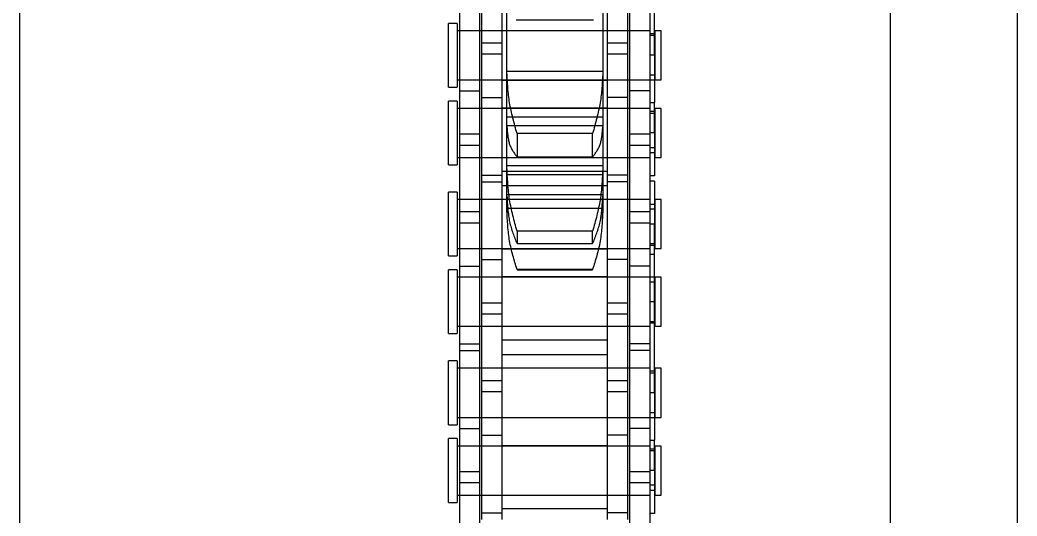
# Model space of a CAD drawing. Header units: metres. Extents: x 0 to 63075, y 0 to 44550.
# Drawn here: x 14315.1 to 14390.1, y 28457.7 to 28495 of the extents above; entities that cross this region are included whole.
import ezdxf

# ---------------------------------------------------------------- set-up
doc = ezdxf.new("R2010")
doc.units = ezdxf.units.M
doc.header["$LTSCALE"] = 75
doc.linetypes.add('HIDDEN2', pattern=[4.7625, 3.175, -1.5875])
for name, color, linetype in [('SDM', 7, 'Continuous'), ('SL4', 4, 'Continuous'), ('ST1', 7, 'HIDDEN2')]:
    doc.layers.add(name, color=color, linetype=linetype)

# ---------------------------------------------------------------- blocks, each defined once
blk = doc.blocks.new('A$Ca53c419a')
at = {"layer": 'SL4'}
for p, q in [((1009.762, 281.235), (2334.737, 281.235)), ((1009.762, 215.76), (2334.737, 215.76)), ((2334.737, 206.235), (1009.762, 206.235))]:
    blk.add_line(p, q, dxfattribs=at)
at = {"layer": 'ST1'}
for p, q in [((2058.13, 249), (2062.927, 249)), ((2058.13, 249), (2058.13, 248.342)), ((2062.927, 248.342), (2058.13, 248.342)), ((2058.683, 248.342), (2058.683, 233.843)), ((2062.373, 233.843), (2062.373, 248.342)), ((2062.927, 248.342), (2062.927, 249)), ((2063.978, 249), (2068.775, 249)), ((2063.978, 249), (2063.978, 248.342)), ((2068.775, 248.342), (2063.978, 248.342)), ((2064.531, 248.342), (2064.531, 233.843)), ((2068.221, 233.843), (2068.221, 248.342)), ((2068.775, 248.342), (2068.775, 249)), ((2070.83, 249), (2075.627, 249)), ((2070.83, 249), (2070.83, 248.342)), ((2075.627, 248.342), (2070.83, 248.342)), ((2071.383, 248.342), (2071.383, 233.843)), ((2075.073, 233.843), (2075.073, 248.342)), ((2075.627, 248.342), (2075.627, 249)), ((2076.678, 249), (2081.475, 249)), ((2076.678, 249), (2076.678, 248.342)), ((2081.475, 248.342), (2076.678, 248.342)), ((2077.231, 248.342), (2077.231, 233.843)), ((2080.921, 233.843), (2080.921, 248.342)), ((2081.475, 248.342), (2081.475, 249)), ((2083.53, 249), (2088.327, 249)), ((2083.53, 249), (2083.53, 248.342)), ((2088.327, 248.342), (2083.53, 248.342)), ((2084.083, 248.342), (2084.083, 233.843)), ((2087.773, 233.843), (2087.773, 248.342)), ((2088.327, 248.342), (2088.327, 249)), ((2089.378, 249), (2094.175, 249)), ((2089.378, 249), (2089.378, 248.342)), ((2094.175, 248.342), (2089.378, 248.342)), ((2089.931, 248.342), (2089.931, 233.843)), ((2093.621, 233.843), (2093.621, 248.342)), ((2094.175, 248.342), (2094.175, 249)), ((2050.501, 248.157), (2059.596, 248.157)), ((2058.683, 248.157), (2058.683, 246.637)), ((2059.596, 248.157), (2060.456, 248.157)), ((2059.596, 246.637), (2059.596, 248.157)), ((2060.456, 248.157), (2069.551, 248.157)), ((2060.456, 248.157), (2060.456, 246.637)), ((2062.373, 246.637), (2062.373, 248.157)), ((2063.703, 248.157), (2063.703, 246.637)), ((2064.531, 248.157), (2064.531, 246.637)), ((2068.221, 246.637), (2068.221, 248.157)), ((2069.551, 248.157), (2069.551, 246.637)), ((2069.551, 248.157), (2075.901, 248.157)), ((2070.053, 248.157), (2070.053, 246.637)), ((2071.383, 248.157), (2071.383, 246.637)), ((2075.073, 246.637), (2075.073, 248.157)), ((2075.901, 248.157), (2075.901, 246.637)), ((2075.901, 248.157), (2084.996, 248.157)), ((2077.231, 248.157), (2077.231, 246.637)), ((2079.148, 246.637), (2079.148, 248.157)), ((2080.008, 248.157), (2080.008, 246.637)), ((2080.921, 246.637), (2080.921, 248.157)), ((2084.083, 248.157), (2084.083, 246.637)), ((2084.996, 248.157), (2085.856, 248.157)), ((2084.996, 246.637), (2084.996, 248.157)), ((2085.856, 248.157), (2094.951, 248.157)), ((2085.856, 248.157), (2085.856, 246.637)), ((2087.773, 246.637), (2087.773, 248.157)), ((2089.103, 248.157), (2089.103, 246.637)), ((2089.931, 248.157), (2089.931, 246.637)), ((2093.621, 246.637), (2093.621, 248.157)), ((2050.501, 246.637), (2059.596, 246.637)), ((2056.851, 246.485), (2063.201, 246.485)), ((2057.353, 246.485), (2057.353, 244.965)), ((2058.683, 246.485), (2058.683, 244.965)), ((2059.596, 246.637), (2060.456, 246.637)), ((2060.456, 246.637), (2069.551, 246.637)), ((2062.373, 244.965), (2062.373, 246.485)), ((2063.201, 246.485), (2063.201, 244.965)), ((2063.201, 246.485), (2072.296, 246.485)), ((2064.531, 246.485), (2064.531, 244.965)), ((2066.448, 244.965), (2066.448, 246.485)), ((2067.308, 246.485), (2067.308, 244.965)), ((2068.221, 244.965), (2068.221, 246.485)), ((2069.551, 246.637), (2075.901, 246.637)), ((2071.383, 246.485), (2071.383, 244.965)), ((2072.296, 246.485), (2073.156, 246.485)), ((2072.296, 244.965), (2072.296, 246.485)), ((2073.156, 246.485), (2082.251, 246.485)), ((2073.156, 246.485), (2073.156, 244.965)), ((2075.073, 244.965), (2075.073, 246.485)), ((2075.901, 246.637), (2084.996, 246.637)), ((2076.403, 246.485), (2076.403, 244.965)), ((2077.231, 246.485), (2077.231, 244.965)), ((2080.921, 244.965), (2080.921, 246.485)), ((2082.251, 246.485), (2082.251, 244.965)), ((2082.251, 246.485), (2088.601, 246.485)), ((2082.753, 246.485), (2082.753, 244.965)), ((2084.083, 246.485), (2084.083, 244.965)), ((2084.996, 246.637), (2085.856, 246.637)), ((2085.856, 246.637), (2094.951, 246.637)), ((2087.773, 244.965), (2087.773, 246.485)), ((2088.601, 246.485), (2088.601, 244.965)), ((2088.601, 246.485), (2097.696, 246.485)), ((2089.931, 246.485), (2089.931, 244.965)), ((2091.848, 244.965), (2091.848, 246.485)), ((2092.708, 246.485), (2092.708, 244.965)), ((2093.621, 244.965), (2093.621, 246.485)), ((2056.851, 244.965), (2063.201, 244.965)), ((2057.636, 237.035), (2057.636, 244.965)), ((2058.683, 244.965), (2058.683, 237.035)), ((2062.373, 237.035), (2062.373, 244.965)), ((2062.416, 244.965), (2062.416, 237.035)), ((2063.201, 244.965), (2072.296, 244.965)), ((2064.488, 237.035), (2064.488, 244.965)), ((2064.531, 244.965), (2064.531, 237.035)), ((2068.221, 237.035), (2068.221, 244.965)), ((2069.268, 244.965), (2069.268, 237.035)), ((2070.336, 237.035), (2070.336, 244.965)), ((2071.383, 244.965), (2071.383, 237.035)), ((2072.296, 244.965), (2073.156, 244.965)), ((2073.156, 244.965), (2082.251, 244.965)), ((2075.073, 237.035), (2075.073, 244.965)), ((2075.116, 244.965), (2075.116, 237.035)), ((2077.188, 237.035), (2077.188, 244.965)), ((2077.231, 244.965), (2077.231, 237.035)), ((2079.973, 244.605), (2080.113, 244.605)), ((2080.113, 244.605), (2080.24, 244.605)), ((2080.24, 237.395), (2080.24, 244.605)), ((2080.24, 244.605), (2081.17, 244.605)), ((2080.921, 237.035), (2080.921, 244.965)), ((2081.17, 244.605), (2083.335, 244.605)), ((2081.279, 237.395), (2081.279, 244.605)), ((2081.968, 244.965), (2081.968, 237.035)), ((2082.251, 244.965), (2088.601, 244.965)), ((2082.777, 237.395), (2082.777, 244.605)), ((2083.036, 237.035), (2083.036, 244.965)), ((2083.335, 244.605), (2083.463, 244.605)), ((2083.463, 237.395), (2083.463, 244.605)), ((2083.463, 244.605), (2086.377, 244.605)), ((2084.083, 244.965), (2084.083, 237.035)), ((2086.377, 244.605), (2090.445, 244.605)), ((2086.455, 237.395), (2086.455, 244.605)), ((2087.124, 237.395), (2087.124, 244.605)), ((2087.773, 237.035), (2087.773, 244.965)), ((2087.816, 244.965), (2087.816, 237.035)), ((2088.601, 244.965), (2097.696, 244.965)), ((2089.888, 237.035), (2089.888, 244.965)), ((2089.931, 244.965), (2089.931, 237.035)), ((2090.445, 244.605), (2090.561, 244.605)), ((2090.561, 237.395), (2090.561, 244.605)), ((2090.561, 244.605), (2095.106, 244.605)), ((2093.621, 237.035), (2093.621, 244.965)), ((2075.664, 243.843), (2075.64, 243.843)), ((2075.64, 243.843), (2075.64, 238.157)), ((2075.664, 238.157), (2075.664, 243.843)), ((2078.54, 243.843), (2077.602, 243.843)), ((2077.602, 243.843), (2077.602, 238.157)), ((2078.54, 238.157), (2078.54, 243.843)), ((2085.884, 243.843), (2084.121, 243.843)), ((2084.121, 243.843), (2084.121, 238.157)), ((2085.884, 238.157), (2085.884, 243.843)), ((2094.432, 243.901), (2094.432, 238.099)), ((2075.64, 238.157), (2075.664, 238.157)), ((2077.602, 238.157), (2078.54, 238.157)), ((2084.121, 238.157), (2085.884, 238.157)), ((2056.851, 237.035), (2063.201, 237.035)), ((2057.353, 235.515), (2057.353, 237.035)), ((2058.683, 237.035), (2058.683, 235.515)), ((2062.373, 235.515), (2062.373, 237.035)), ((2063.201, 235.515), (2063.201, 237.035)), ((2063.201, 237.035), (2072.296, 237.035)), ((2064.531, 237.035), (2064.531, 235.515)), ((2066.448, 235.515), (2066.448, 237.035)), ((2067.308, 237.035), (2067.308, 235.515)), ((2068.221, 235.515), (2068.221, 237.035)), ((2071.383, 237.035), (2071.383, 235.515)), ((2072.296, 237.035), (2073.156, 237.035)), ((2072.296, 235.515), (2072.296, 237.035)), ((2073.156, 237.035), (2082.251, 237.035)), ((2073.156, 237.035), (2073.156, 235.515)), ((2075.073, 235.515), (2075.073, 237.035)), ((2076.403, 235.515), (2076.403, 237.035)), ((2077.231, 237.035), (2077.231, 235.515)), ((2079.476, 237.405), (2079.973, 237.395)), ((2080.113, 237.395), (2079.973, 237.395)), ((2080.24, 237.395), (2080.113, 237.395)), ((2081.17, 237.395), (2080.24, 237.395)), ((2080.921, 235.515), (2080.921, 237.035)), ((2083.335, 237.395), (2081.17, 237.395)), ((2082.251, 235.515), (2082.251, 237.035)), ((2082.251, 237.035), (2088.601, 237.035)), ((2082.753, 235.515), (2082.753, 237.035)), ((2083.463, 237.395), (2083.335, 237.395)), ((2086.377, 237.395), (2083.463, 237.395)), ((2084.083, 237.035), (2084.083, 235.515)), ((2090.445, 237.395), (2086.377, 237.395)), ((2087.773, 235.515), (2087.773, 237.035)), ((2088.601, 235.515), (2088.601, 237.035)), ((2088.601, 237.035), (2097.696, 237.035)), ((2089.931, 237.035), (2089.931, 235.515)), ((2090.561, 237.395), (2090.445, 237.395)), ((2095.106, 237.395), (2090.561, 237.395)), ((2091.848, 235.515), (2091.848, 237.035)), ((2092.708, 237.035), (2092.708, 235.515)), ((2093.621, 235.515), (2093.621, 237.035)), ((2056.851, 235.515), (2063.201, 235.515)), ((2063.201, 235.515), (2072.296, 235.515)), ((2072.296, 235.515), (2073.156, 235.515)), ((2073.156, 235.515), (2082.251, 235.515)), ((2082.251, 235.515), (2088.601, 235.515)), ((2088.601, 235.515), (2097.696, 235.515)), ((2050.501, 235.363), (2059.596, 235.363)), ((2058.683, 235.363), (2058.683, 233.843)), ((2059.596, 235.363), (2060.456, 235.363)), ((2059.596, 233.843), (2059.596, 235.363)), ((2060.456, 235.363), (2069.551, 235.363)), ((2060.456, 235.363), (2060.456, 233.843)), ((2062.373, 233.843), (2062.373, 235.363)), ((2063.703, 233.843), (2063.703, 235.363)), ((2064.531, 235.363), (2064.531, 233.511)), ((2068.221, 233.843), (2068.221, 235.363)), ((2069.551, 233.843), (2069.551, 235.363)), ((2069.551, 235.363), (2075.901, 235.363)), ((2070.053, 233.843), (2070.053, 235.363)), ((2071.383, 235.363), (2071.383, 233.843)), ((2075.073, 233.511), (2075.073, 235.363)), ((2075.901, 233.843), (2075.901, 235.363)), ((2075.901, 235.363), (2084.996, 235.363)), ((2077.231, 235.363), (2077.231, 233.843)), ((2079.148, 233.843), (2079.148, 235.363)), ((2080.008, 235.363), (2080.008, 233.843)), ((2080.921, 233.843), (2080.921, 235.363)), ((2084.083, 235.363), (2084.083, 233.843)), ((2084.996, 235.363), (2085.856, 235.363)), ((2084.996, 233.843), (2084.996, 235.363)), ((2085.856, 235.363), (2094.951, 235.363)), ((2085.856, 235.363), (2085.856, 233.843)), ((2087.773, 233.843), (2087.773, 235.363)), ((2089.103, 233.843), (2089.103, 235.363)), ((2089.931, 235.363), (2089.931, 233.511)), ((2093.621, 233.843), (2093.621, 235.363)), ((2050.501, 233.843), (2059.596, 233.843)), ((2057.297, 233.511), (2057.297, 233.843)), ((2060.528, 233.511), (2057.297, 233.511)), ((2062.373, 233.474), (2058.683, 233.474)), ((2058.683, 233.474), (2058.683, 233)), ((2059.052, 233.843), (2059.052, 233.474)), ((2059.421, 233.511), (2059.421, 233.843)), ((2059.596, 233.843), (2060.456, 233.843)), ((2060.456, 233.843), (2069.551, 233.843)), ((2060.528, 233.511), (2060.528, 233.843)), ((2060.528, 233.511), (2062.824, 233.511)), ((2062.004, 233.474), (2062.004, 233.843)), ((2062.147, 233.511), (2062.147, 233.843)), ((2062.373, 233), (2062.373, 233.474)), ((2062.824, 233.843), (2062.824, 233.511)), ((2066.376, 233.511), (2062.824, 233.511)), ((2068.221, 233.474), (2064.531, 233.474)), ((2064.531, 233.474), (2064.531, 233)), ((2064.9, 233.843), (2064.9, 233.474)), ((2066.376, 233.511), (2066.376, 233.843)), ((2066.376, 233.511), (2079.076, 233.511)), ((2067.852, 233.474), (2067.852, 233.843)), ((2067.995, 233.511), (2067.995, 233.843)), ((2068.221, 233), (2068.221, 233.474)), ((2069.551, 233.843), (2075.901, 233.843)), ((2075.073, 233.474), (2071.383, 233.474)), ((2071.383, 233.474), (2071.383, 233)), ((2071.609, 233.511), (2071.609, 233.843)), ((2071.752, 233.843), (2071.752, 233.474)), ((2073.228, 233.511), (2073.228, 233.843)), ((2074.704, 233.474), (2074.704, 233.843)), ((2075.073, 233), (2075.073, 233.474)), ((2075.901, 233.843), (2084.996, 233.843)), ((2076.78, 233.511), (2076.78, 233.843)), ((2080.921, 233.474), (2077.231, 233.474)), ((2077.231, 233.474), (2077.231, 233)), ((2077.457, 233.511), (2077.457, 233.843)), ((2077.6, 233.843), (2077.6, 233.474)), ((2079.076, 233.511), (2079.076, 233.843)), ((2082.307, 233.511), (2079.076, 233.511)), ((2080.183, 233.511), (2080.183, 233.843)), ((2080.552, 233.474), (2080.552, 233.843)), ((2080.921, 233), (2080.921, 233.474)), ((2082.307, 233.511), (2082.307, 233.843)), ((2082.697, 233.511), (2082.697, 233.843)), ((2085.928, 233.511), (2082.697, 233.511)), ((2087.773, 233.474), (2084.083, 233.474)), ((2084.083, 233.474), (2084.083, 233)), ((2084.452, 233.843), (2084.452, 233.474)), ((2084.821, 233.511), (2084.821, 233.843)), ((2084.996, 233.843), (2085.856, 233.843)), ((2085.856, 233.843), (2094.951, 233.843)), ((2085.928, 233.511), (2085.928, 233.843)), ((2085.928, 233.511), (2088.224, 233.511)), ((2087.404, 233.474), (2087.404, 233.843)), ((2087.547, 233.511), (2087.547, 233.843)), ((2087.773, 233), (2087.773, 233.474)), ((2088.224, 233.843), (2088.224, 233.511)), ((2091.776, 233.511), (2088.224, 233.511)), ((2093.621, 233.474), (2089.931, 233.474)), ((2089.931, 233.474), (2089.931, 233)), ((2090.3, 233.843), (2090.3, 233.474)), ((2091.776, 233.511), (2091.776, 233.843)), ((2091.776, 233.511), (2104.476, 233.511)), ((2093.252, 233.474), (2093.252, 233.843)), ((2093.395, 233.511), (2093.395, 233.843)), ((2093.621, 233), (2093.621, 233.474)), ((2058.683, 233), (2062.373, 233)), ((2064.531, 233), (2068.221, 233)), ((2071.383, 233), (2075.073, 233)), ((2077.231, 233), (2080.921, 233)), ((2084.083, 233), (2087.773, 233)), ((2089.931, 233), (2093.621, 233)), ((1009.762, 215.76), (2334.737, 215.76)), ((2334.737, 210.998), (1009.762, 210.998))]:
    blk.add_line(p, q, dxfattribs=at)
for points, knots in [([(2075.664, 243.843), (2076.357, 244.059), (2077.744, 244.492), (2079.324, 244.567), (2080.113, 244.605)], [0, 0, 0, 0, 0.500133, 1, 1, 1, 1]), ([(2081.17, 244.605), (2080.503, 244.567), (2079.166, 244.492), (2078.124, 244.059), (2077.602, 243.843)], [0, 0, 0, 0, 0.499459, 1, 1, 1, 1]), ([(2078.54, 243.843), (2079.322, 244.059), (2080.886, 244.492), (2082.519, 244.567), (2083.335, 244.605)], [0, 0, 0, 0, 0.500152, 1, 1, 1, 1]), ([(2086.377, 244.605), (2085.911, 244.567), (2084.98, 244.492), (2084.407, 244.059), (2084.121, 243.843)], [0, 0, 0, 0, 0.49948, 1, 1, 1, 1]), ([(2085.884, 243.843), (2086.661, 244.059), (2088.212, 244.492), (2089.702, 244.567), (2090.445, 244.605)], [0, 0, 0, 0, 0.500529, 1, 1, 1, 1]), ([(2080.113, 237.395), (2079.325, 237.433), (2077.745, 237.508), (2076.358, 237.94), (2075.664, 238.157)], [0, 0, 0, 0, 0.499098, 1, 1, 1, 1]), ([(2077.602, 238.157), (2078.124, 237.941), (2079.166, 237.508), (2080.503, 237.433), (2081.17, 237.395)], [0, 0, 0, 0, 0.500534, 1, 1, 1, 1]), ([(2083.335, 237.395), (2082.52, 237.433), (2080.887, 237.508), (2079.323, 237.94), (2078.54, 238.157)], [0, 0, 0, 0, 0.499124, 1, 1, 1, 1]), ([(2084.121, 238.157), (2084.407, 237.941), (2084.98, 237.508), (2085.911, 237.433), (2086.377, 237.395)], [0, 0, 0, 0, 0.500513, 1, 1, 1, 1]), ([(2090.445, 237.395), (2089.702, 237.433), (2088.212, 237.508), (2086.661, 237.941), (2085.884, 238.157)], [0, 0, 0, 0, 0.499464, 1, 1, 1, 1])]:
    blk.add_open_spline(points, degree=3, knots=knots, dxfattribs=at)

msp = doc.modelspace()

# ---------------------------------------------------------------- block references
at = {"layer": 'SDM', "rotation": 90}
msp.add_blockref('A$Ca53c419a', (14596.359, 26400.599), dxfattribs=at)

doc.saveas('drawing.dxf')
